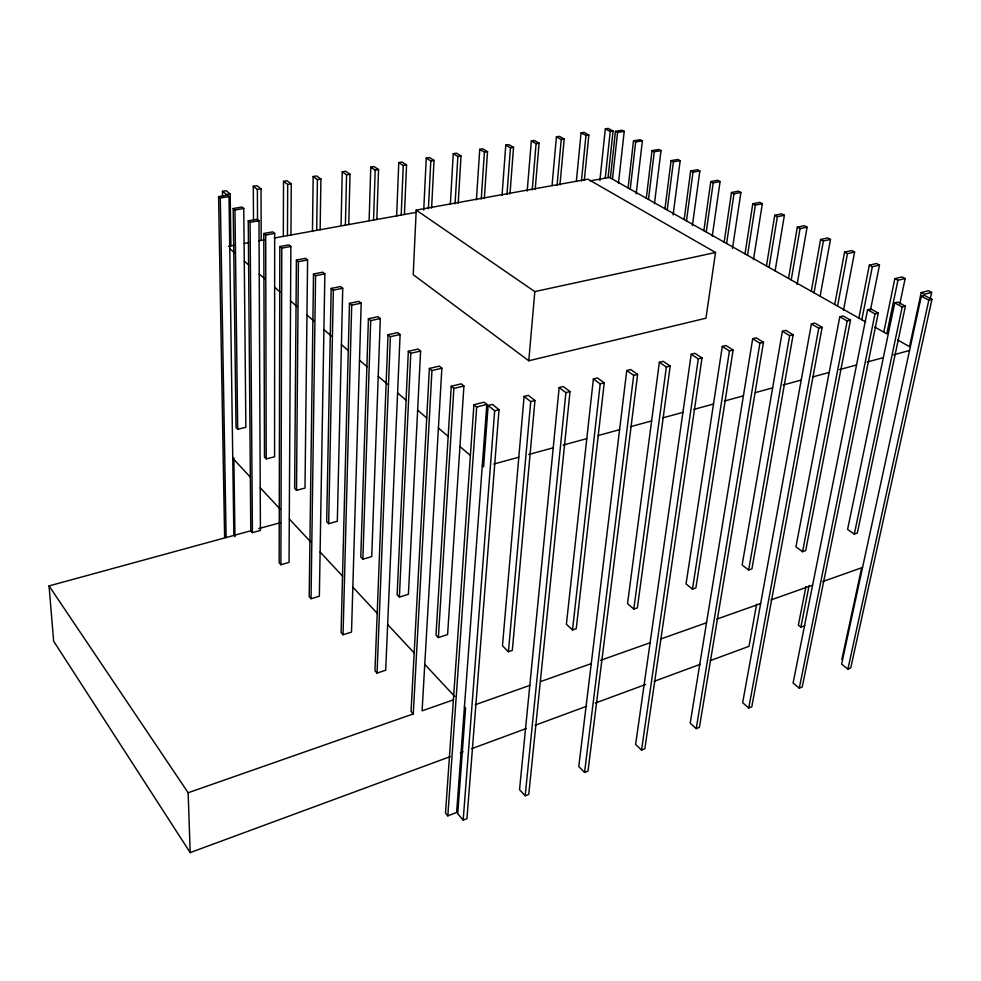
<?xml version="1.0" encoding="UTF-8"?>
<svg xmlns="http://www.w3.org/2000/svg" width="981" height="981" viewBox="0 0 981 981"><rect width="100%" height="100%" fill="white"/><g stroke="black" fill="none" stroke-linecap="round" stroke-linejoin="round"><path stroke-width="1.47" d="M274.668 233.392L274.57 456.79L266.231 458.887L264.49 457.085L263.791 233.478L272.779 231.872L274.668 233.392L265.679 235.011L263.791 233.478M279.83 246.55L279.156 562.763L280.885 564.713L289.039 562.383L290.866 246.452L288.917 244.882L279.83 246.55L281.78 248.132L290.866 246.452M280.885 564.713L281.78 248.132M283.337 236.507L283.521 181.35L287.077 180.774L291.259 183.888L290.965 234.999M287.458 235.636L287.691 184.477L283.521 181.35M296.397 260.051L294.656 488.391L296.507 490.316L305.005 488.06L307.593 259.94L305.569 258.31L296.397 260.051L298.396 261.682L307.593 259.94M296.507 490.316L298.396 261.682M312.461 231.516L313.16 176.519L316.655 175.955L320.91 179.02L320.137 229.726M313.503 273.993L309.199 596.62L311.038 598.704L319.352 596.203L324.87 273.871L322.786 272.191L313.503 273.993L315.575 275.686L324.87 273.871M311.038 598.704L315.575 275.686M316.691 230.351L317.415 179.597L313.16 176.519M331.186 288.414L326.685 521.647L328.66 523.682L337.329 521.279L342.725 288.267L340.579 286.526L331.186 288.414L333.332 290.155L342.725 288.267M328.66 523.682L333.332 290.155M341.057 225.36L342.246 171.773L345.668 171.221L350.009 174.238L348.77 224.551M345.386 225.152L346.575 174.802L342.246 171.773M349.481 303.325L341.081 632.561L343.031 634.756L351.517 632.083L361.192 303.154L358.972 301.363L349.481 303.325L351.701 305.128L361.192 303.154M343.031 634.756L351.701 305.128M369.114 220.578L370.781 167.126L374.141 166.574L378.543 169.541L376.863 219.462M368.415 318.751L360.787 557.036L362.872 559.207L371.738 556.619L380.309 318.567L378.004 316.704L368.415 318.751L370.708 320.615L380.309 318.567M373.553 220.063L375.183 170.105L370.781 167.126M362.872 559.207L370.708 320.615M388.022 334.729L374.963 670.746L377.047 673.089L385.692 670.219L400.101 334.521L397.71 332.596L388.022 334.729L390.389 336.667L400.101 334.521M377.047 673.089L390.389 336.667M396.631 216.114L398.789 162.552L402.075 162.012L406.563 164.943L404.442 214.471M401.192 215.06L403.252 165.482L398.789 162.552M408.329 351.284L397.133 594.768L399.377 597.086L408.415 594.29L420.604 351.051L418.127 349.052L408.329 351.284L410.794 353.295L420.604 351.051M416.214 210.106L413.222 274.668L528.784 360.763L705.952 318.2L715.529 252.485L587.926 179.18L416.214 210.106L534.817 291.59L715.529 252.485M399.377 597.086L410.794 353.295M423.731 210.02L426.269 158.076L429.506 157.549L434.043 160.43L431.603 208.082M428.403 208.659L430.806 160.958L426.269 158.076M453.43 699.87L422.088 710.833L441.867 368.194L439.304 366.121L429.384 368.451L411.051 711.421L413.271 713.923L188.144 792.746L190.191 852.599L450.205 756.621M413.271 713.923L431.947 370.536L429.384 368.451M450.353 204.171L453.259 153.674L456.423 153.159L461.033 155.991L458.201 203.239M455.061 203.803L457.857 156.519L453.259 153.674M451.235 386.256L435.981 635.087L438.372 637.576L447.594 634.56L463.927 385.974L461.254 383.829L451.235 386.256L453.884 388.415L463.927 385.974M438.372 637.576L453.884 388.415M476.423 199.805L479.746 149.345L482.86 148.842L487.532 151.638L484.332 198.53M481.242 199.082L484.406 152.153L479.746 149.345M473.921 404.748L445.509 813.139L447.814 815.861L456.619 812.44L486.821 404.43L484.05 402.198L473.921 404.748L476.68 406.992L486.821 404.43M447.814 815.861L476.68 406.992M502.039 195.391L505.767 145.102L508.82 144.612L513.541 147.358L509.985 193.907M464.43 706.909L465.583 708.147L457.722 813.727L463.179 820.116L466.944 818.645L499.01 409.666L492.462 404.405L488.146 405.496L483.572 466.833L482.284 465.73M506.956 194.446L510.476 147.861L505.767 145.102M463.179 820.116L494.669 410.769L488.146 405.496M527.202 191.062L531.322 140.945L534.326 140.455L539.096 143.165L535.197 189.358M532.229 189.897L536.092 143.655L531.322 140.945M524.087 396.422L502.468 645.805L508.428 651.715L512.315 650.391L534.964 400.506L528.305 395.368L524.087 396.422L530.733 401.585L534.964 400.506M528.784 360.763L534.817 291.59M508.428 651.715L530.733 401.585M552.033 185.63L556.423 136.85L559.378 136.359L564.198 139.032L559.967 184.882M557.049 185.409L561.242 139.523L556.423 136.85M576.337 181.497L581.083 132.827L583.989 132.349L588.858 134.986L584.308 180.455M559.158 387.581L519.538 789.644L525.166 795.787L528.759 794.377L570.022 391.566L563.266 386.539L559.158 387.581L565.902 392.621L570.022 391.566M581.439 180.97L585.951 135.464L581.083 132.827M525.166 795.787L565.902 392.621M599.894 180.504L605.314 128.867L608.171 128.401L613.088 131L608.073 177.635M605.252 178.15L610.231 131.479L605.314 128.867M610.39 177.953L615.455 131.307L622.101 130.215L624.235 131.331L618.484 183.018M612.475 179.131L617.576 132.435L615.455 131.307M593.37 378.948L566.38 624.247L572.512 629.925L576.239 628.662L604.235 382.86L597.38 377.93L593.37 378.948L600.213 383.878L604.235 382.86M572.512 629.925L600.213 383.878M628.11 187.947L633.493 140.835L640.201 139.694L642.383 140.835L636.166 193.858M630.243 189.149L635.676 141.975L633.493 140.835M646.295 198.199L652.034 150.608L658.778 149.431L661.022 150.608L654.45 203.778M626.761 370.524L578.79 766.553L584.553 772.464L588.011 771.115L637.613 374.35L630.685 369.53L626.761 370.524L633.689 375.355L637.613 374.35M648.49 199.437L654.278 151.785L652.034 150.608M584.553 772.464L633.689 375.355M664.971 208.732L671.078 160.651L677.871 159.437L680.176 160.639L673.101 214.974M667.215 209.995L673.383 161.865L671.078 160.651M659.367 362.296L627.521 603.634L633.8 609.078L637.356 607.877L670.207 366.06L663.193 361.327L659.367 362.296L666.369 367.029L670.207 366.06M684.149 219.548L690.661 170.976L697.491 169.713L699.858 170.952L692.378 225.618M633.8 609.078L666.369 367.029M686.467 220.86L693.015 172.215L690.661 170.976M703.868 230.67L710.784 181.583L717.663 180.283L720.091 181.559L712.255 236.127M706.246 232.019L713.212 182.871L710.784 181.583M691.2 354.264L635.627 744.407L641.525 750.109L644.836 748.81L702.016 357.955L694.928 353.319L691.2 354.264L698.276 358.899L702.016 357.955M641.525 750.109L698.276 358.899M724.15 242.111L731.483 192.509L738.411 191.16L740.913 192.472L732.464 248.414M726.59 243.484L733.984 193.821L740.913 192.472M722.298 346.416L686.05 583.891L692.463 589.14L695.872 587.975L733.101 350.033L725.94 345.496L722.298 346.416L729.447 350.965L733.101 350.033M692.463 589.14L729.447 350.965M744.996 253.871L752.795 203.741L759.76 202.344L762.335 203.692L753.469 259.634M747.522 255.293L755.37 205.103L762.335 203.692M752.685 338.752L690.207 723.144L696.216 728.638L699.404 727.387L763.463 342.295L756.253 337.844L752.685 338.752L759.895 343.203L763.463 342.295M766.455 265.974L774.72 215.305L781.734 213.858L784.383 215.244L775.113 270.989M769.055 267.433L777.369 216.703L784.383 215.244M696.216 728.638L759.895 343.203M788.54 278.432L797.308 227.212L804.359 225.716L807.093 227.151L797.099 284.502M782.384 331.259L742.139 564.97L748.662 570.022L751.924 568.919L793.151 334.742L785.867 330.376L782.384 331.259L789.656 335.625L793.151 334.742M791.213 279.928L800.042 228.659L807.093 227.151M748.662 570.022L789.656 335.625M811.299 291.259L820.582 239.487L827.682 237.929L830.502 239.413L820.067 296.495M756.609 604.198L749.018 646.32L710.232 660.63M814.046 292.804L823.402 240.97L830.502 239.413M811.41 323.926L742.654 702.703L748.761 708.012L751.814 706.811L822.152 327.347L814.819 323.068L811.41 323.926L818.743 328.218L822.152 327.347M748.761 708.012L818.743 328.218M834.733 304.478L844.58 252.142L851.716 250.523L854.623 252.043L843.439 310.45M837.566 306.072L847.474 253.674L854.623 252.043M839.797 316.765L795.934 546.834L802.556 551.702L805.695 550.635L850.515 320.125L843.133 315.931L839.797 316.765L847.179 320.971L850.515 320.125M802.556 551.702L847.179 320.971M805.941 586.638L798.35 625.204L800.864 627.178L804.763 625.743M858.89 318.102L869.325 265.189L876.499 263.509L879.491 265.078L870.478 310.045M800.864 627.178L809.104 585.62M861.808 319.745L872.317 266.771L879.491 265.078M867.56 309.763L793.089 683.046L799.282 688.172L802.225 687.019L878.265 313.062L870.821 308.941L867.56 309.763L874.991 313.883L878.265 313.062M799.282 688.172L874.991 313.883M883.807 332.154L894.844 278.653L902.066 276.912L905.156 278.53L899.81 303.975M905.156 278.53L897.934 280.284L886.812 333.847L874.745 327.041M894.733 302.908L847.584 529.409L854.292 534.118L857.296 533.088L905.402 306.146L897.922 302.099L894.733 302.908L902.201 306.955L905.402 306.146M854.292 534.118L902.201 306.955M841.857 659.416L861.759 567.435M930.331 298.396L931.656 292.412L928.455 290.732L921.208 292.559L909.51 346.649L897.492 339.867M921.306 296.201L841.624 664.137L847.891 669.091L850.723 667.975L931.95 299.377L924.433 295.416L921.306 296.201L928.823 300.174L931.95 299.377M847.891 669.091L928.823 300.174M460.261 752.905L463.142 751.838M471.763 748.662L526.343 728.515M534.964 725.327L586.687 706.234M595.308 703.058L645.584 684.493M654.204 681.317L700.176 664.345M475.233 704.738L529.814 685.388M540.752 681.513L591.261 663.61M600.495 660.336L650.109 642.751M660.691 638.999L706.528 622.763M716.866 619.097L760.643 603.573M770.98 599.918L812.624 585.154M822.752 581.561L862.569 567.459M493.713 464.062L518.826 457.207M528.722 454.497L553.223 447.802M563.168 445.092L586.81 438.63M597.956 435.589L619.6 429.678M630.489 426.698L651.629 420.923M662.629 417.918L682.923 412.376M693.677 409.445L713.506 404.025M724.395 401.045L743.402 395.858M755.48 392.559L772.636 387.875M783.046 385.03L801.219 380.064M813.261 376.778L829.19 372.424M839.552 369.592L856.548 364.957M867.13 362.063L883.341 357.636M893.691 354.815L909.559 350.475M190.191 852.599L53.636 641.169L49.05 585.915L250.78 530.782L252.424 532.634L260.419 530.439L258.984 220.75L257.145 219.266L248.254 220.811L250.78 530.782M258.776 528.6L280.578 522.64M494.669 410.769L499.01 409.666M931.656 292.412L924.396 294.239L921.208 292.559M237.684 429.261L245.863 427.299L243.766 208.487L241.988 207.052L233.196 208.536L236.041 427.557L237.684 429.261L234.962 209.971L233.196 208.536M431.947 370.536L441.867 368.194M713.212 182.871L720.091 181.559M693.015 172.215L699.858 170.952M228.475 246.305L233.87 245.324M244.269 243.447L248.733 242.638M258.837 240.811L264.134 239.855M274.337 238.015L416.385 212.313M590.182 180.872L609.409 177.402L865.696 321.94M673.383 161.865L680.176 160.639M248.254 220.811L250.081 222.295L258.984 220.75M654.278 151.785L661.022 150.608M234.962 209.971L243.766 208.487M635.676 141.975L642.383 140.835M230.903 245.863L230.179 193.931L226.476 194.532L222.466 191.307L222.577 197.426M253.515 219.916L253.294 186.28L257.378 189.456L261.02 188.867L261.216 240.382M287.691 184.477L291.259 183.888M317.415 179.597L320.91 179.02M346.575 174.802L350.009 174.238M375.183 170.105L378.543 169.541M403.252 165.482L406.563 164.943M430.806 160.958L434.043 160.43M457.857 156.519L461.033 155.991M484.406 152.153L487.532 151.638M510.476 147.861L513.541 147.358M536.092 143.655L539.096 143.165M561.242 139.523L564.198 139.032M585.951 135.464L588.858 134.986M610.231 131.479L613.088 131M224.612 537.453L218.579 196.629L227.285 195.194L229.014 196.592L233.87 535.687M218.579 196.629L220.296 198.027L229.014 196.592M617.576 132.435L624.235 131.331M222.466 191.307L226.17 190.706L230.179 193.931M253.294 186.28L256.912 185.691L261.02 188.867M731.483 192.509L733.984 193.821M752.795 203.741L755.37 205.103M774.72 215.305L777.369 216.703M797.308 227.212L800.042 228.659M820.582 239.487L823.402 240.97M844.58 252.142L847.474 253.674M869.325 265.189L872.317 266.771M894.844 278.653L897.934 280.284M229.762 248.671L234.398 252.669M244.269 261.154L248.659 264.919M259.229 274.006L264.882 278.862M274.643 287.261L280.026 291.884M290.548 300.934L297.218 306.661M306.967 315.036L313.846 320.946M323.914 329.604L331.615 336.225M341.425 344.65L348.243 350.511M359.512 360.199L367.201 366.808M378.225 376.287L387.311 384.098M397.599 392.927L406.404 400.506M417.648 410.168L426.772 418.016M438.409 428.023L448.44 436.631M459.942 446.527L470.34 455.466M232.755 458.274L250.302 477.097M260.223 487.753L280.443 509.446M289.297 518.949L310.989 542.235M320.113 552.021L342.639 576.203M352.829 587.141L377.354 613.456M387.654 624.517L414.301 653.113M424.773 664.345L454.755 696.535M49.05 585.915L188.144 792.746M220.296 198.027L226.121 537.698M233.858 457.955L234.95 536.717M250.081 222.295L252.424 532.634M257.378 189.456L257.549 221.314M265.679 235.011L266.231 458.887"/></g></svg>
